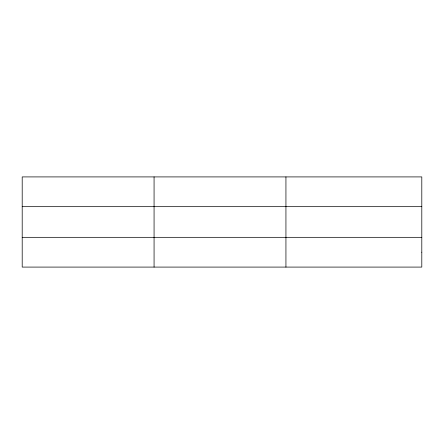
<?xml version="1.0" encoding="UTF-8"?>
<svg xmlns="http://www.w3.org/2000/svg" width="444" height="444" viewBox="0 0 444 444"><rect width="100%" height="100%" fill="white"/><g stroke="black" fill="none" stroke-linecap="round" stroke-linejoin="round"><path stroke-width="0.67" d="M154.068 267.088L154.068 176.912M285.936 267.088L285.936 176.912M22.2 206.671L421.8 206.671M22.2 237.329L421.8 237.329M421.8 252.209L421.8 267.088L22.2 267.088L22.2 176.912L421.8 176.912L421.8 252.209"/></g></svg>
